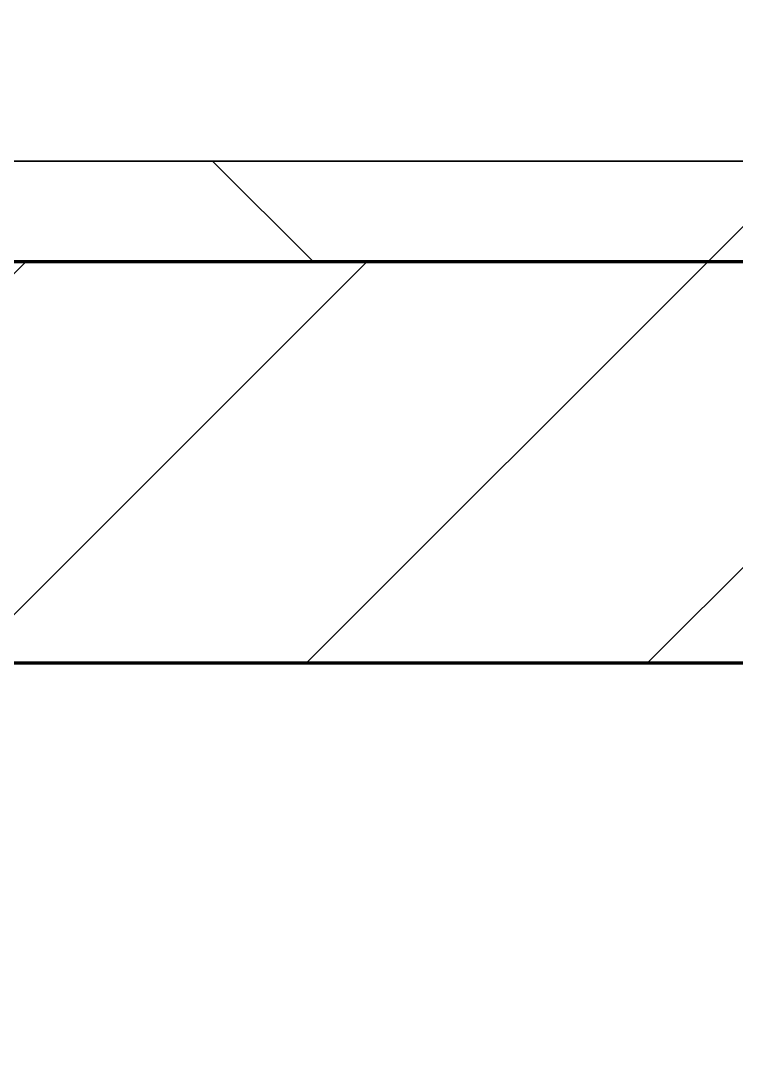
# Model space of a CAD drawing. Header units: millimetres. Extents: x -726012 to -647389, y -20772 to 18805.
# Drawn here: x -673339 to -672982, y 3733 to 4249 of the extents above; entities that cross this region are included whole.
import ezdxf
from ezdxf.xclip import XClip

# ---------------------------------------------------------------- set-up
doc = ezdxf.new("R2010")
doc.units = ezdxf.units.MM
doc.header["$XCLIPFRAME"] = 0
for name, color, linetype, lineweight in [('A-GLAZ-CURT', 2, 'Continuous', 9), ('A-WALL', 5, 'Continuous', 35), ('A-WALL-FNSH', 2, 'Continuous', 35), ('A-WALL-PATT', 1, 'Continuous', 35)]:
    doc.layers.add(name, color=color, linetype=linetype, lineweight=lineweight)
doc.layers.add('A11_ALU.SOLID SHEET', color=2, linetype='Continuous')

# ---------------------------------------------------------------- blocks, each defined once
blk = doc.blocks.new('PPLS-PP19_Custom Tile Pattern - Custom Tile Pattern-V205-4233-01 ENLARGED MULTI-PURPOSE LEVEL - REFLECTED CEILING PLAN - SHEET 4')
at = {"layer": 'A-GLAZ-CURT'}
for p, q in [((-300, 0), (300, 0)), ((300, 0), (-300, 0)), ((195.99, 0), (213.31, 0)), ((213.31, 0), (195.99, 0)), ((230.06, 0), (300, 0)), ((-300, -50), (300, -50)), ((300, -50), (-300, -50))]:
    blk.add_line(p, q, dxfattribs=at)
for points, knots in [([(-26.75, 0), (-27.82, 0), (-36.18, 0), (-53.55, 0), (-78.2, 0), (-110.94, 0), (-130.52, 0), (-147.74, 0), (-149.07, 0)], [-8718.362214, -8718.362214, -8718.362214, -8718.362214, -8532.293389, -8073.216054, -7508.296369, -7004.680444, -6449.282163, -6277.220794, -6277.220794, -6277.220794, -6277.220794]), ([(-126.5, 0), (-122.44, 0), (-108.71, 0), (-86.68, 0), (-63.44, 0), (-54.4, 0), (-48.53, 0), (-36.15, 0), (-29.59, 0), (-26.65, 0)], [-5231.017328, -5231.017328, -5231.017328, -5231.017328, -4994.692869, -4542.524482, -4008.285538, -3689.699207, -3546.54457, -3315.260113, -3113.700791, -3113.700791, -3113.700791, -3113.700791]), ([(-36.33, 0), (-36.43, 0), (-37.27, 0), (-45.02, 0), (-46.13, 0), (-60.59, 0), (-81.23, 0), (-99.51, 0), (-114.02, 0), (-117.28, 0), (-118.78, 0)], [-1855.773136, -1855.773136, -1855.773136, -1855.773136, -1810.870157, -1672.078046, -1405.135169, -1060.00838, -740.068933, -229.489605, -116.330425, 0, 0, 0, 0]), ([(-36.62, 0), (-36.62, 0), (-40.35, 0), (-44.32, 0), (-58.97, 0), (-85.2, 0), (-107.61, 0), (-116.56, 0), (-117.56, 0)], [-4069.478503, -4069.478503, -4069.478503, -4069.478503, -3858.647035, -3538.256648, -2842.901703, -2193.204658, -1433.981041, -985.49888, -985.49888, -985.49888, -985.49888]), ([(-115.82, 0), (-114.96, 0), (-110.41, 0), (-96.78, 0), (-71.33, 0), (-48.38, 0), (-30.8, 0), (-27.54, 0)], [-5724.064692, -5724.064692, -5724.064692, -5724.064692, -5430.283136, -5103.229623, -4799.173296, -4065.652676, -3897.235535, -3897.235535, -3897.235535, -3897.235535]), ([(9.32, 0), (9.08, 0), (7.65, 0), (2.57, 0), (-12.23, 0), (-25.64, 0), (-40, 0), (-56.24, 0), (-75.59, 0), (-94, 0), (-112.01, 0), (-114.94, 0), (-115.63, 0)], [-2922.926651, -2922.926651, -2922.926651, -2922.926651, -2882.788014, -2720.818881, -2518.50168, -2125.455881, -1792.521578, -1466.981642, -1208.454564, -789.402658, -501.969187, -243.577221, -243.577221, -243.577221, -243.577221]), ([(-29.03, 0), (-33.97, 0), (-43.74, 0), (-56.37, 0), (-71.66, 0), (-77.83, 0), (-82.66, 0), (-83.28, 0), (-83.28, 0)], [-2680.714891, -2680.714891, -2680.714891, -2680.714891, -2413.671296, -2161.752162, -2006.592567, -1646.621388, -1424.436217, -1393.971743, -1393.971743, -1393.971743, -1393.971743]), ([(-83.28, 0), (-83.28, 0), (-82.91, 0), (-76.14, 0), (-62.97, 0), (-48.14, 0), (-36.49, 0), (-33.57, 0), (-29.94, 0), (-28.57, 0)], [-1393.4169, -1393.4169, -1393.4169, -1393.4169, -1353.722004, -1274.333717, -1073.56893, -651.549973, -296.515819, -83.513472, 0, 0, 0, 0]), ([(-66.39, 0), (-66.39, 0), (-63.63, 0), (-53.63, 0), (-34.42, 0), (-29.82, 0), (-29.19, 0)], [-2493.31794, -2493.31794, -2493.31794, -2493.31794, -2315.303971, -1809.437387, -963.711516, -666.19313, -666.19313, -666.19313, -666.19313]), ([(31.18, 0), (25.97, 0), (11.99, 0), (-16.92, 0), (-47.42, 0), (-65.77, 0), (-66.37, 0), (-66.38, 0)], [-4496.803627, -4496.803627, -4496.803627, -4496.803627, -4222.080604, -3745.412743, -2981.410125, -2542.574734, -2498.224237, -2498.224237, -2498.224237, -2498.224237]), ([(-63.63, 0), (-61.49, 0), (-57.39, 0), (-54.49, 0), (-45.2, 0), (-40.79, 0), (-40.46, 0), (-40.44, 0)], [-2969.237017, -2969.237017, -2969.237017, -2969.237017, -2851.217951, -2734.127174, -2474.780881, -2410.990208, -2350.645972, -2350.645972, -2350.645972, -2350.645972]), ([(-58.83, 0), (-58.37, 0), (-57.29, 0), (-54.23, 0), (-46.33, 0), (-42.62, 0), (-41.76, 0)], [-4859.52896, -4859.52896, -4859.52896, -4859.52896, -4680.891996, -4469.85053, -4321.566175, -4270.495146, -4270.495146, -4270.495146, -4270.495146]), ([(-51.83, 0), (-51.83, 0), (-51.78, 0), (-47.4, 0), (-46.01, 0), (-40.22, 0), (-36.78, 0)], [-632.814994, -632.814994, -632.814994, -632.814994, -627.965721, -508.377888, -260.442412, 0, 0, 0, 0]), ([(41.9, 0), (39.59, 0), (33.35, 0), (24.07, 0), (12.82, 0), (-2.9, 0), (-20.62, 0), (-32.81, 0), (-44.85, 0), (-51.43, 0), (-51.79, 0)], [-2434.199655, -2434.199655, -2434.199655, -2434.199655, -2313.748533, -2106.613311, -1925.670641, -1617.263037, -1290.787923, -1039.307308, -819.71621, -644.910881, -644.910881, -644.910881, -644.910881]), ([(-41.76, 0), (-39.9, 0), (-37.72, 0), (-36.92, 0), (-36.77, 0)], [-4270.495146, -4270.495146, -4270.495146, -4270.495146, -4161.040818, -4106.245333, -4106.245333, -4106.245333, -4106.245333]), ([(-36.29, 0), (-36.29, 0), (-34.66, 0), (-28.88, 0), (-26.95, 0), (-26.54, 0)], [-9150.272121, -9150.272121, -9150.272121, -9150.272121, -9057.163041, -8919.836787, -8834.607043, -8834.607043, -8834.607043, -8834.607043]), ([(30.82, 0), (29.27, 0), (20.14, 0), (3.54, 0), (-16.58, 0), (-34.76, 0), (-36.04, 0)], [-10462.034656, -10462.034656, -10462.034656, -10462.034656, -10363.088938, -9884.23066, -9424.652049, -9182.880979, -9182.880979, -9182.880979, -9182.880979]), ([(-33.34, 0), (-33.34, 0), (-32.93, 0), (-31.16, 0), (-30.52, 0)], [-2415.024266, -2415.024266, -2415.024266, -2415.024266, -2357.633367, -2323.618664, -2323.618664, -2323.618664, -2323.618664]), ([(70.61, 0), (66.16, 0), (55.8, 0), (39.61, 0), (24.74, 0), (2.64, 0), (-17.84, 0), (-30.57, 0), (-31.82, 0), (-32, 0)], [-4647.237329, -4647.237329, -4647.237329, -4647.237329, -4326.416877, -4098.545751, -3766.694881, -3333.063701, -2994.501669, -2698.150104, -2614.070998, -2614.070998, -2614.070998, -2614.070998]), ([(-30.76, 0), (-30.73, 0), (-30.37, 0), (-28.73, 0), (-26.54, 0)], [-54176.191683, -54176.191683, -54176.191683, -54176.191683, -54157.274271, -53967.061063, -53967.061063, -53967.061063, -53967.061063]), ([(-26.46, 0), (-26.63, 0), (-28.15, 0), (-29.52, 0), (-30.21, 0)], [-54483.268838, -54483.268838, -54483.268838, -54483.268838, -54461.685999, -54290.791712, -54290.791712, -54290.791712, -54290.791712]), ([(8.33, 0), (8.19, 0), (7.18, 0), (0.32, 0), (-13.89, 0), (-24.92, 0), (-29.03, 0)], [-3574.286521, -3574.286521, -3574.286521, -3574.286521, -3526.962355, -3285.499107, -2903.012179, -2680.714891, -2680.714891, -2680.714891, -2680.714891]), ([(-28.98, 0), (-28.66, 0), (-27.39, 0), (-24.45, 0), (-22.56, 0)], [-166.548282, -166.548282, -166.548282, -166.548282, -102.06493, 0, 0, 0, 0]), ([(-28.57, 0), (-26.93, 0), (-20.29, 0), (-11.45, 0), (2.08, 0), (13.15, 0), (21.24, 0), (24.62, 0), (24.72, 0), (24.72, 0)], [-5361.429781, -5361.429781, -5361.429781, -5361.429781, -5261.36855, -5050.479954, -4785.90057, -4596.498881, -4445.288762, -4384.376941, -4376.041937, -4376.041937, -4376.041937, -4376.041937]), ([(-26.43, 0), (-22.87, 0), (-13.56, 0), (8.61, 0), (15.02, 0), (22.91, 0), (31, 0), (39.04, 0), (51.19, 0), (58.74, 0), (61.34, 0), (61.45, 0)], [-3108.645954, -3108.645954, -3108.645954, -3108.645954, -2864.387349, -2439.246196, -2084.094819, -1956.422387, -1818.904206, -1645.594513, -1443.202566, -1228.752106, -1120.932285, -1120.932285, -1120.932285, -1120.932285]), ([(-26.42, 0), (-20.86, 0), (-9.59, 0), (4.23, 0), (9.64, 0), (10.14, 0), (10.18, 0)], [-3877.831177, -3877.831177, -3877.831177, -3877.831177, -3589.737505, -3285.047089, -3066.359526, -3044.715262, -3044.715262, -3044.715262, -3044.715262]), ([(-25.83, 0), (-23.41, 0), (-19.78, 0), (-15.75, 0), (-15.19, 0)], [-53946.991625, -53946.991625, -53946.991625, -53946.991625, -53749.15266, -53717.791567, -53717.791567, -53717.791567, -53717.791567]), ([(-13, 0), (-14.35, 0), (-17.42, 0), (-23.39, 0), (-25.57, 0)], [-55207.591944, -55207.591944, -55207.591944, -55207.591944, -54789.006179, -54519.99177, -54519.99177, -54519.99177, -54519.99177]), ([(-25.45, 0), (-24.06, 0), (-15.77, 0), (5.99, 0), (22.06, 0), (35.83, 0), (39.95, 0), (41.9, 0)], [-2226.80122, -2226.80122, -2226.80122, -2226.80122, -2142.497158, -1716.209403, -1206.526904, -1089.329421, -986.534443, -986.534443, -986.534443, -986.534443]), ([(-25.4, 0), (-24.28, 0), (-14.75, 0), (8.83, 0), (43.36, 0), (70.92, 0), (82.12, 0), (83.66, 0)], [-5933.180103, -5933.180103, -5933.180103, -5933.180103, -5862.463379, -5340.621928, -4573.028122, -4094.177415, -3869.465285, -3869.465285, -3869.465285, -3869.465285]), ([(-22.56, 0), (-20.27, 0), (-17.03, 0), (-11.36, 0), (-7.66, 0), (-6.6, 0), (-6.44, 0)], [-56468.192263, -56468.192263, -56468.192263, -56468.192263, -56344.022017, -56303.229861, -56166.290093, -56124.392176, -56124.392176, -56124.392176, -56124.392176]), ([(-15.19, 0), (-13.07, 0), (7.48, 0), (29.3, 0), (41.86, 0)], [-461.142613, -461.142613, -461.142613, -461.142613, -429.606584, -390.253598, -390.253598, -390.253598, -390.253598]), ([(-6.54, 0), (-6.73, 0), (-7.2, 0), (-7.6, 0), (-7.79, 0)], [-56009.792147, -56009.792147, -56009.792147, -56009.792147, -55949.290093, -55895.192118, -55895.192118, -55895.192118, -55895.192118]), ([(-2.63, 0), (-2.47, 0), (-1.22, 0), (4.92, 0), (15.97, 0), (22.54, 0), (24.49, 0)], [-226.825321, -226.825321, -226.825321, -226.825321, -220.269177, -206.416616, -198.214427, -187.717507, -187.717507, -187.717507, -187.717507]), ([(41.05, 0), (39.36, 0), (30.93, 0), (12, 0), (3.08, 0), (-1.67, 0), (-2.25, 0)], [-312.862512, -312.862512, -312.862512, -312.862512, -307.516438, -285.83788, -246.234814, -234.646884, -234.646884, -234.646884, -234.646884]), ([(24.69, 0), (24.54, 0), (20.99, 0), (15.48, 0), (10.8, 0), (9.63, 0)], [-4368.572414, -4368.572414, -4368.572414, -4368.572414, -4306.476363, -4080.000647, -3772.857994, -3772.857994, -3772.857994, -3772.857994]), ([(18.16, 0), (19.15, 0), (24.25, 0), (25.66, 0), (26.12, 0)], [-5700.113719, -5700.113719, -5700.113719, -5700.113719, -5554.232259, -5302.431367, -5302.431367, -5302.431367, -5302.431367]), ([(110.28, 0), (108.18, 0), (103.35, 0), (92.38, 0), (85.59, 0), (74.4, 0), (62.26, 0), (51.85, 0), (43.81, 0), (29.53, 0), (20.67, 0), (18.85, 0), (18.16, 0)], [-7951.331603, -7951.331603, -7951.331603, -7951.331603, -7723.759874, -7531.75727, -7135.649961, -6924.452779, -6738.82075, -6548.303034, -6314.283804, -6135.05769, -5972.647715, -5832.674503, -5832.674503, -5832.674503, -5832.674503]), ([(27.44, 0), (27.9, 0), (29.54, 0), (38.07, 0), (53.39, 0), (71.67, 0), (84.83, 0), (86.01, 0), (92.51, 0), (94.33, 0)], [-5037.309798, -5037.309798, -5037.309798, -5037.309798, -4887.603822, -4705.298446, -4353.683244, -3960.84581, -3759.045785, -3336.541051, -2783.776468, -2783.776468, -2783.776468, -2783.776468]), ([(27.89, 0), (29.09, 0), (32.49, 0), (38.64, 0), (41.88, 0)], [-147.777612, -147.777612, -147.777612, -147.777612, -135.792042, -124.751318, -124.751318, -124.751318, -124.751318]), ([(136.44, 0), (121.66, 0), (86.93, 0), (51.16, 0), (31.18, 0)], [-106.750556, -106.750556, -106.750556, -106.750556, -59.610984, 0, 0, 0, 0]), ([(168.37, 0), (167.68, 0), (162.47, 0), (147.02, 0), (109.77, 0), (76.86, 0), (57.82, 0), (46.51, 0), (41.18, 0), (36.02, 0), (35.54, 0), (35.54, 0)], [-543.375029, -543.375029, -543.375029, -543.375029, -530.793311, -458.593899, -401.860199, -357.622665, -341.267687, -334.000314, -326.15566, -319.318397, -317.489778, -317.489778, -317.489778, -317.489778]), ([(103.09, 0), (101.08, 0), (86.31, 0), (65.44, 0), (47.11, 0), (41.89, 0)], [-375.435014, -375.435014, -375.435014, -375.435014, -369.147452, -330.153101, -313.74264, -313.74264, -313.74264, -313.74264]), ([(53.18, 0), (53.06, 0), (52.22, 0), (47.88, 0), (43.59, 0), (42.02, 0)], [-622.740158, -622.740158, -622.740158, -622.740158, -566.066452, -360.610861, -249.096063, -249.096063, -249.096063, -249.096063]), ([(42.03, 0), (56.01, 0), (79.22, 0), (101.84, 0), (110.24, 0)], [-390.072149, -390.072149, -390.072149, -390.072149, -346.313304, -320.160954, -320.160954, -320.160954, -320.160954]), ([(42.71, 0), (44.29, 0), (52.29, 0), (71.92, 0), (100.57, 0), (116.36, 0), (128.63, 0), (128.95, 0)], [-123.813675, -123.813675, -123.813675, -123.813675, -118.513713, -97.899267, -63.759246, -39.050993, -35.895543, -35.895543, -35.895543, -35.895543]), ([(76.63, 0), (74.8, 0), (67.65, 0), (55.99, 0), (46.37, 0), (42.84, 0)], [-3095.572228, -3095.572228, -3095.572228, -3095.572228, -2950.589685, -2634.532728, -2450.661347, -2450.661347, -2450.661347, -2450.661347]), ([(42.93, 0), (43.4, 0), (50.63, 0), (64.79, 0), (88.88, 0), (104.37, 0), (110.26, 0)], [-307.218636, -307.218636, -307.218636, -307.218636, -305.899624, -287.17622, -249.500363, -219.865258, -219.865258, -219.865258, -219.865258]), ([(42.94, 0), (44.21, 0), (48.33, 0), (57.76, 0), (64.47, 0), (72.74, 0), (75.22, 0), (76.03, 0), (76.21, 0)], [-968.174444, -968.174444, -968.174444, -968.174444, -901.315459, -753.071572, -495.328968, -421.953223, -334.951786, -290.452333, -290.452333, -290.452333, -290.452333]), ([(61.47, 0), (61.47, 0), (61.21, 0), (54.61, 0), (53.71, 0), (53.56, 0)], [-1113.311073, -1113.311073, -1113.311073, -1113.311073, -1096.402191, -891.204116, -747.28819, -747.28819, -747.28819, -747.28819]), ([(76.22, 0), (75.58, 0), (73.64, 0), (71.05, 0), (70.61, 0)], [-193.634889, -193.634889, -193.634889, -193.634889, -31.537676, 0, 0, 0, 0]), ([(94.4, 0), (94.4, 0), (94.64, 0), (99.11, 0), (108.97, 0), (120.79, 0), (139.94, 0), (163.31, 0), (185.23, 0), (193.62, 0), (194.69, 0), (194.79, 0)], [-2348.345796, -2348.345796, -2348.345796, -2348.345796, -2310.419338, -2233.599744, -2052.234781, -1843.028543, -1530.39897, -1095.004608, -529.74427, -295.064701, -265.121568, -265.121568, -265.121568, -265.121568]), ([(157.9, 0), (156.77, 0), (151.67, 0), (143.29, 0), (134.04, 0), (126.24, 0), (118.6, 0), (114.23, 0), (111.98, 0), (105.66, 0), (105.23, 0), (105.23, 0)], [-10292.955006, -10292.955006, -10292.955006, -10292.955006, -10098.273015, -9847.788484, -9677.714971, -9567.007022, -9453.21225, -9220.200448, -9012.77275, -8966.157302, -8929.495943, -8929.495943, -8929.495943, -8929.495943]), ([(105.26, 0), (105.52, 0), (108.08, 0), (109.8, 0), (110.31, 0)], [-8920.561005, -8920.561005, -8920.561005, -8920.561005, -8814.835624, -8760.673853, -8760.673853, -8760.673853, -8760.673853]), ([(129.02, 0), (129.02, 0), (124.41, 0), (122.35, 0), (116.84, 0), (112.69, 0), (110.48, 0)], [-35.386604, -35.386604, -35.386604, -35.386604, -31.430235, -22.807238, -15.488593, -7.987979, -7.987979, -7.987979, -7.987979]), ([(110.97, 0), (115.66, 0), (126.98, 0), (132.42, 0), (134.6, 0)], [-218.659988, -218.659988, -218.659988, -218.659988, -194.761443, -152.241002, -152.241002, -152.241002, -152.241002]), ([(114.39, 0), (114.2, 0), (113.35, 0), (112.09, 0), (110.97, 0)], [-8148.58938, -8148.58938, -8148.58938, -8148.58938, -8105.191388, -7977.04013, -7977.04013, -7977.04013, -7977.04013]), ([(111.35, 0), (120.22, 0), (129.27, 0), (138.28, 0), (138.53, 0)], [-319.001686, -319.001686, -319.001686, -319.001686, -291.370682, -290.5735, -290.5735, -290.5735, -290.5735]), ([(128.58, 0), (128.8, 0), (130.16, 0), (139.26, 0), (152.67, 0), (161.24, 0), (162.19, 0), (162.75, 0)], [-633.326174, -633.326174, -633.326174, -633.326174, -627.736123, -618.981161, -602.094757, -592.980799, -581.414464, -581.414464, -581.414464, -581.414464]), ([(137.1, 0), (136, 0), (133.64, 0), (129.87, 0), (129.11, 0)], [-670.405967, -670.405967, -670.405967, -670.405967, -651.020627, -640.742133, -640.742133, -640.742133, -640.742133]), ([(177.92, 0), (174.87, 0), (170.16, 0), (161.95, 0), (161.28, 0), (158.35, 0), (157.85, 0), (157.77, 0)], [-11064.926632, -11064.926632, -11064.926632, -11064.926632, -10839.086983, -10768.332124, -10666.779182, -10580.760289, -10550.278881, -10550.278881, -10550.278881, -10550.278881]), ([(177.41, 0), (174.6, 0), (167.96, 0), (159.34, 0), (158.33, 0), (158.3, 0)], [-154.190936, -154.190936, -154.190936, -154.190936, -143.776725, -129.632772, -123.352749, -123.352749, -123.352749, -123.352749]), ([(159.07, 0), (159.13, 0), (160.84, 0), (165.21, 0), (174.15, 0), (185.98, 0), (208.82, 0), (219.42, 0), (230.06, 0)], [-115.643202, -115.643202, -115.643202, -115.643202, -114.681583, -87.660824, -65.295536, -41.623857, -24.459831, 0, 0, 0, 0]), ([(162.75, 0), (165.4, 0), (170.91, 0), (172.61, 0), (172.61, 0)], [-111.264224, -111.264224, -111.264224, -111.264224, -56.742688, -19.085662, -19.085662, -19.085662, -19.085662]), ([(178.24, 0), (176.75, 0), (174.27, 0), (169.67, 0), (168.99, 0)], [-8253.978395, -8253.978395, -8253.978395, -8253.978395, -8152.463617, -8069.855175, -8069.855175, -8069.855175, -8069.855175]), ([(171.51, 0), (176.48, 0), (193.23, 0), (201.73, 0), (208.81, 0), (213.9, 0), (241.96, 0), (266.73, 0), (281.71, 0), (291.71, 0), (296.52, 0), (297.86, 0), (298.09, 0)], [-7971.819559, -7971.819559, -7971.819559, -7971.819559, -7784.112253, -7606.717214, -7289.299508, -7042.621073, -6582.165592, -6068.460911, -5766.029927, -5566.724884, -5280.360606, -5199.253518, -5199.253518, -5199.253518, -5199.253518]), ([(172.07, 0), (177.66, 0), (187.87, 0), (201.08, 0), (207.47, 0), (213.96, 0), (215.11, 0)], [-255.364076, -255.364076, -255.364076, -255.364076, -237.955587, -223.92608, -215.862851, -208.75215, -208.75215, -208.75215, -208.75215]), ([(247.1, 0), (246.76, 0), (245.04, 0), (238.34, 0), (226.56, 0), (221.1, 0), (200.42, 0), (185.31, 0), (178.55, 0)], [-9649.085549, -9649.085549, -9649.085549, -9649.085549, -9581.591397, -9406.094246, -9221.510254, -9016.44624, -8717.832359, -8261.128515, -8261.128515, -8261.128515, -8261.128515]), ([(300, 0), (286.53, 0), (254.22, 0), (211.05, 0), (187.28, 0), (178.57, 0)], [-285.253232, -285.253232, -285.253232, -285.253232, -244.693688, -187.987675, -155.624246, -155.624246, -155.624246, -155.624246]), ([(215.22, 0), (214.62, 0), (210.55, 0), (203.98, 0), (190.56, 0), (181.32, 0), (178.57, 0)], [-203.825446, -203.825446, -203.825446, -203.825446, -198.527383, -184.406837, -162.427601, -153.120893, -153.120893, -153.120893, -153.120893]), ([(193.8, 0), (193.33, 0), (190.11, 0), (185.18, 0), (178.91, 0), (178.6, 0)], [-11665.349007, -11665.349007, -11665.349007, -11665.349007, -11565.880756, -11105.624034, -11081.882718, -11081.882718, -11081.882718, -11081.882718]), ([(300, 0), (288.22, 0), (262, 0), (230.43, 0), (219.94, 0), (219.02, 0)], [-12528.858583, -12528.858583, -12528.858583, -12528.858583, -11905.454923, -11162.864862, -10856.732305, -10856.732305, -10856.732305, -10856.732305]), ([(219.9, 0), (220.86, 0), (227.84, 0), (242.06, 0), (246.54, 0), (246.96, 0)], [-10670.940496, -10670.940496, -10670.940496, -10670.940496, -10511.382485, -9925.173265, -9834.877357, -9834.877357, -9834.877357, -9834.877357]), ([(284.76, 0), (284.76, 0), (285.09, 0), (287.47, 0), (293.59, 0), (297.76, 0), (300, 0)], [-4110.630118, -4110.630118, -4110.630118, -4110.630118, -4053.389046, -3959.664717, -3862.421465, -3746.95702, -3746.95702, -3746.95702, -3746.95702]), ([(297.38, 0), (295.84, 0), (291.62, 0), (285.38, 0), (284.87, 0)], [-4803.172655, -4803.172655, -4803.172655, -4803.172655, -4358.271401, -4143.037883, -4143.037883, -4143.037883, -4143.037883])]:
    blk.add_open_spline(points, degree=3, knots=knots, dxfattribs=at)
for points in [[(-39.84, 0), (-39.08, 0), (-38.11, 0), (-37.36, 0)], [(-36.78, 0), (-33.66, 0), (-30.16, 0), (-26.45, 0)], [(-30.52, 0), (-29.04, 0), (-27.69, 0), (-26.38, 0)], [(24.49, 0), (25.23, 0), (25.72, 0), (26.04, 0)], [(41.91, 0), (38.43, 0), (34.67, 0), (30.82, 0)], [(36.29, 0), (37.35, 0), (39.46, 0), (41.7, 0)], [(80.35, 0), (79.57, 0), (78.27, 0), (76.63, 0)], [(84.06, 0), (83.48, 0), (82.41, 0), (81.72, 0)], [(110.24, 0), (107.96, 0), (105.55, 0), (103.09, 0)], [(110.63, 0), (112.13, 0), (112.91, 0), (113.59, 0)], [(168.74, 0), (168.74, 0), (169.81, 0), (171.51, 0)], [(177.83, 0), (175.06, 0), (172.28, 0), (169.49, 0)], [(195.11, 0), (194.91, 0), (194.44, 0), (193.8, 0)]]:
    blk.add_open_spline(points, degree=3, dxfattribs=at)
blk = doc.blocks.new('PPLS-PP19_Custom Tile Pattern - Custom Tile Pattern-V206-4233-01 ENLARGED MULTI-PURPOSE LEVEL - REFLECTED CEILING PLAN - SHEET 4')
at = {"layer": 'A-GLAZ-CURT'}
for p, q in [((-300, 0), (300, 0)), ((300, 0), (-300, 0)), ((-300, -50), (300, -50)), ((300, -50), (-300, -50))]:
    blk.add_line(p, q, dxfattribs=at)
at = {"layer": 'A-GLAZ-CURT', "flags": 128}
blk.add_lwpolyline([(-216.43, 0), (-222.63, 0), (-229.72, 0), (-236.97, 0), (-244.39, 0), (-251.96, 0), (-259.67, 0), (-267.51, 0), (-275.48, 0), (-283.55, 0), (-291.73, 0), (-300, 0)], dxfattribs=at)
at = {"layer": 'A-GLAZ-CURT'}
blk.add_open_spline([(-300, 0), (-284.65, 0), (-236.57, 0), (-174.61, 0), (-129.95, 0), (-110.8, 0), (-99.5, 0), (-91.46, 0)], degree=3, knots=[-5323.127839, -5323.127839, -5323.127839, -5323.127839, -4502.809032, -2700.551212, -1002.059161, -460.363443, 0, 0, 0, 0], dxfattribs=at)
blk.add_open_spline([(-284.76, 0), (-289.75, 0), (-294.85, 0), (-300, 0)], degree=3, dxfattribs=at)
blk = doc.blocks.new('*U885')
at = {"layer": 'A-GLAZ-CURT'}
for name, p in [('PPLS-PP19_Custom Tile Pattern - Custom Tile Pattern-V205-4233-01 ENLARGED MULTI-PURPOSE LEVEL - REFLECTED CEILING PLAN - SHEET 4', (3000, 11720.41)), ('PPLS-PP19_Custom Tile Pattern - Custom Tile Pattern-V206-4233-01 ENLARGED MULTI-PURPOSE LEVEL - REFLECTED CEILING PLAN - SHEET 4', (3600, 11720.41))]:
    blk.add_blockref(name, p, dxfattribs=at)
blk = doc.blocks.new('*U1287')
blk.add_lwpolyline([(21173.36, -580), (28210, -580), (28210, -6849.96), (45954.15, -6849.96), (45954.15, 600), (82995.06, 600), (83086.47, 650), (90052, 650), (90392, 990), (103159.16, 990), (103159.16, 4990), (21173.36, 4990), (21173.36, 3485.45), (21203.36, 3485.45), (21203.36, 925.54), (21173.36, 925.54), (21173.36, -580)])

msp = doc.modelspace()

# ---------------------------------------------------------------- hatches: boundary and pattern name
at = {"layer": 'A-WALL-PATT', "lineweight": 9}
h = msp.add_hatch(dxfattribs=at)
h.set_pattern_fill('FP_3', color=256, style=0, pattern_type=2)
h.set_pattern_definition([(45, (0, 0), (-212.13203, 212.13203), []), (135, (0, 0), (-212.13203, -212.13203), [])])
h.paths.add_polyline_path([(-661708.03, 4129.02), (-661758.03, 4179.02), (-698678.22, 4179.02), (-698678.22, 4129.02), (-663127.46, 4129.02)])
h = msp.add_hatch(dxfattribs=at)
h.set_pattern_fill('FP_2', color=256, style=0, pattern_type=2)
h.set_pattern_definition([(45, (0, 0), (-84.852814, 84.852814), [])])
h.paths.add_polyline_path([(-661508.03, 3929.02), (-661708.03, 4129.02), (-698478.22, 4129.02), (-698478.22, 3929.02), (-661790.87, 3929.02)])

# ---------------------------------------------------------------- linework, layer by layer
at = {"layer": 'A-WALL', "color": 7, "lineweight": 70}
for p, q in [((-698478.22, 4129.02), (-661708.03, 4129.02)), ((-672927.37, 3929.02), (-676877.37, 3929.02))]:
    msp.add_line(p, q, dxfattribs=at)
at = {"layer": 'A-WALL-FNSH', "color": 250}
for p, q in [((-698678.22, 4179.02), (-661758.03, 4179.02)), ((-661708.03, 4129.02), (-698678.22, 4129.02))]:
    msp.add_line(p, q, dxfattribs=at)

# ---------------------------------------------------------------- block references
msp.add_blockref('*U885', (-676282.37, -7541.39))

# ---------------------------------------------------------------- next in the draw order: block references
at = {"layer": 'A11_ALU.SOLID SHEET'}
ref = msp.add_blockref('*U1287', (-744682.37, 3579.02), dxfattribs=at)
XClip(ref).set_block_clipping_path([(22516.8245944298, -23612.0000696909), (92487.8891097467, 7199.9972603897)])

doc.saveas('drawing.dxf')
